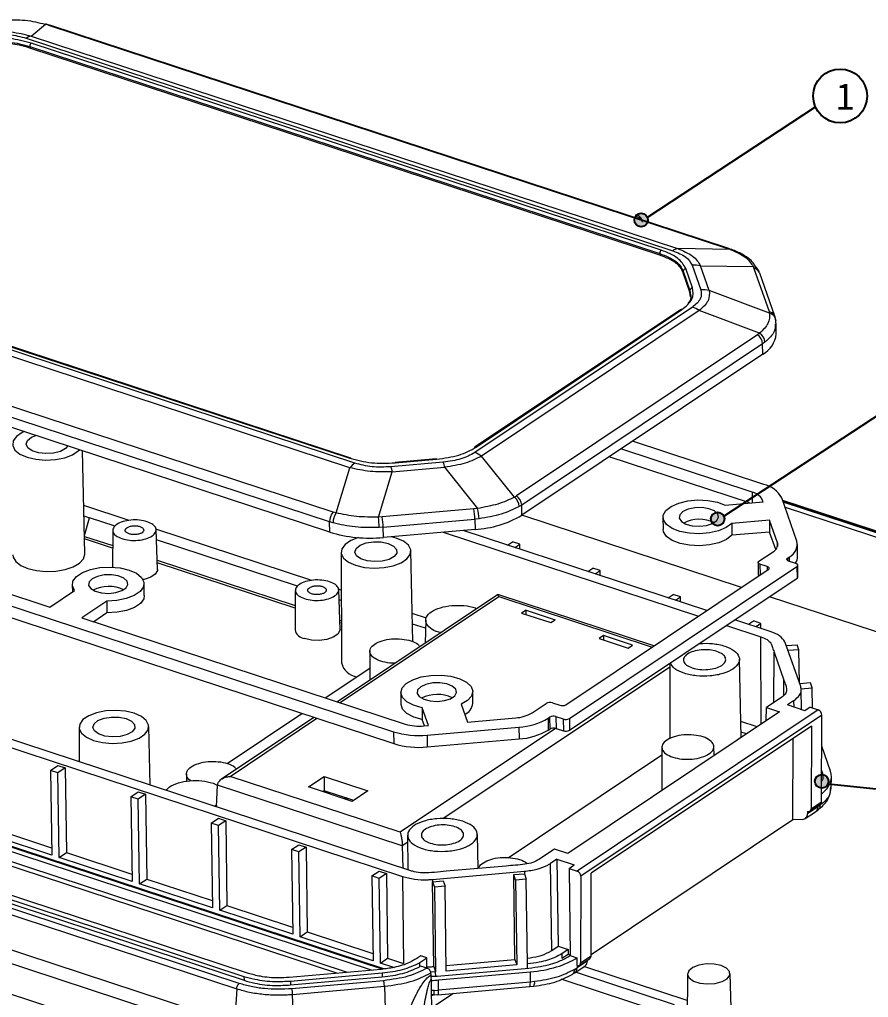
# Model space of a CAD drawing. Header units: inches. Extents: x 1153 to 4140, y 573 to 968.
# Drawn here: x 1236.1 to 1330.5, y 654.5 to 763.3 of the extents above; entities that cross this region are included whole.
import ezdxf

# ---------------------------------------------------------------- set-up
doc = ezdxf.new("R2010")
doc.units = ezdxf.units.IN
doc.styles.get("Standard").update_dxf_attribs({"font": 'txt', "bigfont": 'gbcbig.shx'})

msp = doc.modelspace()

# ---------------------------------------------------------------- hatches: boundary and pattern name
h = msp.add_hatch(color=256)
h.dxf.hatch_style = 1
h.set_gradient(color1=(0, 255, 255), color2=(20, 255, 255), one_color=1, tint=0.54)
h.paths.add_polyline_path([(1305.982, 741.023, 1), (1304.482, 741.023, 1)])
h = msp.add_hatch(color=256)
h.dxf.hatch_style = 1
h.set_gradient(color1=(0, 255, 255), color2=(20, 255, 255), one_color=1, tint=0.54)
h.paths.add_polyline_path([(1314.496, 707.76, 1), (1312.996, 707.76, 1)])
h = msp.add_hatch(color=256)
h.dxf.hatch_style = 1
h.set_gradient(color1=(0, 255, 255), color2=(20, 255, 255), one_color=1, tint=0.54)
h.paths.add_polyline_path([(1326.07, 678.568, 1), (1324.57, 678.568, 1)])

# ---------------------------------------------------------------- linework, layer by layer
at = {"color": 7, "linetype": 'Continuous', "lineweight": 15}
for p, q in [((1237.379, 761.497), (1238.968, 762.809)), ((1239.304, 762.702), (1238.968, 762.809)), ((1239.374, 762.699), (1239.162, 762.768)), ((1239.304, 762.702), (1314.83, 737.867)), ((1314.969, 737.858), (1239.444, 762.693)), ((1236.824, 761.263), (1308.74, 737.615)), ((1237.379, 761.497), (1309.295, 737.849)), ((1307.466, 737.677), (1237.383, 760.723)), ((1237.211, 760.341), (1307.295, 737.296)), ((1237.211, 760.341), (1237.214, 760.165)), ((1307.297, 737.119), (1237.214, 760.165)), ((1304.612, 741.62), (1304.676, 741.407)), ((1305.309, 740.98), (1305.222, 741.246)), ((1315.152, 737.758), (1309.295, 737.849)), ((1315.152, 737.758), (1314.83, 737.867)), ((1315.332, 737.72), (1315.046, 737.818)), ((1272.839, 713.468), (1200.923, 737.116)), ((1273.391, 713.974), (1201.475, 737.622)), ((1202.748, 737.56), (1272.832, 714.514)), ((1272.929, 714.535), (1202.846, 737.58)), ((1307.295, 737.296), (1307.297, 737.119)), ((1310.955, 733.464), (1310.202, 735.623)), ((1310.91, 735.986), (1311.867, 733.244)), ((1312.804, 733.191), (1311.848, 735.932)), ((1311.848, 735.932), (1317.705, 735.841)), ((1317.705, 735.841), (1317.783, 735.65)), ((1317.783, 735.65), (1319.459, 730.844)), ((1309.91, 735.332), (1310.663, 733.174)), ((1309.91, 735.332), (1309.912, 735.156)), ((1310.665, 732.998), (1309.912, 735.156)), ((1318.369, 735.241), (1318.264, 735.484)), ((1320.103, 730.31), (1318.426, 735.116)), ((1270.964, 708.53), (1195.439, 733.365)), ((1310.663, 733.174), (1310.665, 732.998)), ((1310.711, 732.475), (1310.665, 732.998)), ((1319.513, 730.658), (1312.804, 733.191)), ((1270.576, 707.428), (1195.051, 732.262)), ((1310.929, 731.341), (1286.714, 715.146)), ((1270.591, 706.3), (1195.066, 731.135)), ((1309.61, 731.05), (1286.711, 715.735)), ((1286.874, 715.75), (1309.774, 731.065)), ((1311.702, 730.952), (1287.487, 714.757)), ((1318.411, 728.419), (1311.702, 730.952)), ((1319.459, 730.844), (1319.513, 730.658)), ((1320.126, 730.191), (1320.046, 730.435)), ((1320.145, 730.067), (1320.207, 729.854)), ((1320.248, 729.385), (1320.176, 730.06)), ((1320.266, 728.352), (1320.25, 729.513)), ((1318.184, 728.254), (1291.378, 710.327)), ((1318.411, 728.419), (1318.184, 728.254)), ((1318.75, 727.236), (1291.945, 709.309)), ((1319.01, 727.424), (1318.75, 727.236)), ((1318.765, 726.108), (1318.75, 727.236)), ((1318.765, 726.108), (1291.96, 708.181)), ((1318.866, 711.614), (1304.269, 716.414)), ((1243.342, 703.865), (1243.075, 715.348)), ((1317.583, 710.756), (1302.987, 715.556)), ((1283.219, 714.085), (1277.397, 713.572)), ((1282.444, 714.446), (1277.86, 714.042)), ((1277.883, 714.008), (1282.466, 714.411)), ((1291.132, 710.176), (1287.487, 714.757)), ((1317.271, 709.542), (1301.667, 714.673)), ((1271.3, 708.43), (1272.839, 713.468)), ((1276.013, 707.958), (1277.552, 712.996)), ((1277.552, 712.996), (1283.374, 713.508)), ((1283.374, 713.508), (1287.02, 708.926)), ((1203.459, 709.776), (1239.434, 697.946)), ((1291.132, 710.176), (1291.378, 710.327)), ((1314.592, 709.307), (1318.794, 709.676)), ((1318.794, 709.676), (1318.713, 709.907)), ((1322.561, 705.293), (1320.884, 710.098)), ((1334.407, 705.406), (1320.981, 709.821)), ((1333.702, 705.463), (1321.05, 709.624)), ((1202.176, 708.918), (1277.701, 684.083)), ((1271.3, 708.43), (1270.964, 708.53)), ((1286.621, 708.882), (1276.416, 707.984)), ((1287.02, 708.926), (1286.621, 708.882)), ((1291.945, 709.309), (1291.664, 709.135)), ((1291.96, 708.181), (1291.945, 709.309)), ((1321.244, 709.067), (1333.207, 705.133)), ((1202.194, 707.596), (1277.719, 682.761)), ((1243.243, 708.117), (1243.882, 707.882)), ((1246.71, 706.953), (1243.882, 707.882)), ((1270.591, 706.3), (1270.576, 707.428)), ((1270.961, 707.312), (1270.576, 707.428)), ((1276.416, 707.984), (1276.013, 707.958)), ((1276.538, 706.83), (1286.743, 707.729)), ((1287.199, 707.779), (1286.743, 707.729)), ((1286.743, 707.729), (1286.758, 706.601)), ((1316.383, 700.137), (1291.947, 708.172)), ((1307.653, 707.941), (1307.671, 706.619)), ((1319.507, 707.632), (1315.306, 707.262)), ((1320.39, 705.102), (1319.507, 707.632)), ((1319.507, 707.632), (1319.525, 706.31)), ((1246.452, 706.493), (1246.426, 702.399)), ((1251.423, 702.151), (1251.277, 706.558)), ((1276.538, 706.83), (1276.078, 706.8)), ((1276.553, 705.703), (1276.538, 706.83)), ((1286.758, 706.601), (1276.553, 705.703)), ((1283.198, 706.288), (1311.611, 696.945)), ((1312.544, 697.569), (1285.431, 706.484)), ((1315.306, 707.262), (1315.323, 705.94)), ((1319.525, 706.31), (1315.323, 705.94)), ((1320.203, 704.366), (1319.525, 706.31)), ((1267.019, 700.275), (1251.314, 705.439)), ((1290.364, 704.862), (1290.911, 705.228)), ((1291.724, 704.961), (1290.911, 705.228)), ((1271.856, 704.077), (1271.898, 691.738)), ((1279.845, 694.081), (1279.61, 704.18)), ((1291.177, 704.595), (1291.724, 704.961)), ((1291.731, 704.413), (1291.724, 704.961)), ((1318.335, 703.063), (1319.902, 704.11)), ((1322.644, 703.603), (1322.627, 704.925)), ((1321.522, 703.411), (1321.689, 703.523)), ((1322.449, 702.816), (1321.637, 703.083)), ((1296.871, 687.087), (1319.377, 702.139)), ((1297.258, 685.563), (1322.564, 702.487)), ((1299.3, 701.924), (1299.847, 702.29)), ((1300.659, 702.023), (1299.847, 702.29)), ((1300.112, 701.657), (1300.659, 702.023)), ((1300.667, 701.475), (1300.659, 702.023)), ((1318.242, 702.923), (1318.259, 701.601)), ((1319.262, 702.467), (1318.45, 702.734)), ((1322.564, 702.487), (1322.581, 701.165)), ((1322.675, 701.305), (1322.657, 702.627)), ((1297.276, 684.241), (1322.581, 701.165)), ((1239.434, 697.946), (1242.209, 699.802)), ((1241.945, 700.464), (1241.956, 699.633)), ((1249.961, 699.249), (1249.944, 700.571)), ((1266.761, 699.815), (1266.732, 695.406)), ((1271.732, 695.473), (1271.586, 699.88)), ((1245.783, 698.627), (1243.008, 696.771)), ((1245.783, 698.627), (1245.801, 697.305)), ((1289.253, 699.336), (1271.439, 687.422)), ((1271.874, 698.678), (1271.623, 698.761)), ((1306.652, 693.629), (1289.29, 699.338)), ((1308.236, 698.986), (1308.783, 699.351)), ((1309.595, 699.084), (1308.783, 699.351)), ((1309.048, 698.718), (1309.595, 699.084)), ((1309.602, 698.536), (1309.595, 699.084)), ((1333.348, 694.558), (1319.507, 699.109)), ((1292.429, 697.621), (1291.939, 697.293)), ((1292.429, 697.621), (1295.678, 696.552)), ((1292.435, 697.13), (1292.429, 697.621)), ((1243.008, 696.771), (1278.984, 684.941)), ((1245.801, 697.305), (1244.345, 696.331)), ((1281.263, 696.498), (1281.196, 693.947)), ((1291.939, 697.293), (1295.188, 696.225)), ((1295.188, 696.225), (1295.678, 696.552)), ((1319.491, 695.285), (1315.668, 696.542)), ((1281.239, 695.599), (1279.799, 696.072)), ((1314.735, 695.918), (1318.558, 694.661)), ((1317.171, 696.047), (1317.718, 696.413)), ((1318.531, 696.146), (1317.718, 696.413)), ((1317.984, 695.78), (1318.531, 696.146)), ((1318.538, 695.598), (1318.531, 696.146)), ((1301.04, 694.789), (1300.55, 694.462)), ((1300.55, 694.462), (1303.799, 693.393)), ((1304.289, 693.721), (1301.04, 694.789)), ((1301.04, 694.789), (1301.046, 694.298)), ((1279.609, 668.612), (1203.762, 693.553)), ((1303.799, 693.393), (1304.289, 693.721)), ((1322.984, 689.113), (1321.307, 693.921)), ((1321.397, 693.664), (1322.597, 693.77)), ((1322.792, 693.212), (1321.591, 693.107)), ((1322.792, 693.212), (1322.597, 693.77)), ((1322.841, 689.525), (1322.792, 693.212)), ((1202.829, 692.929), (1278.676, 667.988)), ((1275.053, 693.043), (1275.032, 689.825)), ((1316.368, 683.459), (1316.165, 692.163)), ((1320.02, 692.946), (1321.114, 689.811)), ((1270.099, 687.863), (1275.041, 691.168)), ((1308.412, 691.689), (1308.441, 683.311)), ((1324.08, 689.52), (1322.88, 689.414)), ((1322.988, 688.849), (1324.274, 688.962)), ((1324.274, 688.962), (1324.08, 689.52)), ((1324.304, 686.722), (1324.274, 688.962)), ((1278.5, 688.443), (1278.517, 687.122)), ((1286.517, 687.228), (1286.499, 688.55)), ((1320.9, 687.948), (1319.16, 686.785)), ((1323.074, 686.545), (1323.044, 688.783)), ((1281.56, 684.775), (1280.87, 686.754)), ((1280.87, 686.754), (1280.888, 685.432)), ((1285.212, 687.136), (1285.902, 685.157)), ((1293.097, 686.183), (1294.663, 687.231)), ((1295.361, 687.292), (1296.173, 687.025)), ((1319.156, 685.324), (1319.16, 686.785)), ((1319.16, 686.785), (1320.622, 686.304)), ((1322.2, 687.521), (1321.509, 687.059)), ((1323.449, 686.421), (1321.509, 687.059)), ((1324.032, 686.811), (1323.449, 686.421)), ((1324.032, 686.811), (1324.928, 686.516)), ((1268.837, 685.682), (1258.559, 678.808)), ((1259.168, 680.552), (1267.497, 686.123)), ((1285.902, 685.157), (1291.276, 685.63)), ((1294.884, 685.596), (1295.051, 685.707)), ((1294.884, 685.596), (1294.901, 684.274)), ((1295.051, 685.707), (1295.068, 684.386)), ((1295.748, 685.769), (1296.561, 685.502)), ((1295.748, 685.769), (1295.766, 684.447)), ((1320.622, 686.304), (1297.066, 670.55)), ((1297.258, 685.563), (1297.276, 684.241)), ((1324.928, 686.516), (1298.107, 668.579)), ((1325.34, 685.935), (1298.519, 667.997)), ((1325.314, 676.292), (1325.34, 685.935)), ((1242.702, 684.579), (1242.715, 680.744)), ((1250.609, 678.148), (1250.457, 684.683)), ((1281.13, 684.737), (1280.888, 685.432)), ((1281.07, 684.732), (1281.56, 684.775)), ((1281.427, 683.71), (1291.633, 684.608)), ((1291.633, 684.608), (1291.65, 683.286)), ((1296.561, 685.502), (1296.578, 684.18)), ((1324.173, 684.716), (1299.684, 668.338)), ((1324.173, 684.716), (1324.148, 675.512)), ((1277.701, 684.083), (1277.719, 682.761)), ((1281.427, 683.71), (1281.445, 682.388)), ((1294.901, 684.274), (1295.068, 684.386)), ((1295.766, 684.447), (1296.578, 684.18)), ((1316.957, 683.853), (1316.354, 684.052)), ((1281.445, 682.388), (1291.65, 683.286)), ((1307.547, 682.358), (1307.517, 677.772)), ((1313.352, 681.442), (1313.319, 682.435)), ((1322.111, 674.288), (1322.136, 683.354)), ((1326.3, 679.7), (1325.331, 682.476)), ((1185.523, 681.698), (1261.048, 656.863)), ((1185.529, 681.257), (1261.054, 656.422)), ((1261.541, 657.194), (1186.019, 682.027)), ((1275.237, 657.544), (1201.185, 681.894)), ((1201.735, 682.247), (1276.489, 657.666)), ((1276.604, 657.683), (1202.325, 682.108)), ((1290.454, 670.069), (1307.541, 681.496)), ((1184.719, 680.317), (1260.242, 655.483)), ((1260.526, 656.07), (1185.003, 680.904)), ((1201.503, 680.214), (1271.457, 657.211)), ((1239.539, 679.785), (1240.35, 680.328)), ((1240.35, 680.328), (1241.162, 680.06)), ((1239.539, 679.785), (1239.665, 670.356)), ((1240.351, 679.518), (1239.539, 679.785)), ((1241.162, 680.06), (1240.351, 679.518)), ((1240.477, 670.089), (1240.351, 679.518)), ((1241.162, 680.06), (1241.288, 670.631)), ((1254.646, 679.394), (1254.64, 678.555)), ((1278.422, 672.896), (1259.495, 679.12)), ((1268.212, 677.94), (1269.962, 679.11)), ((1269.962, 679.11), (1274.836, 677.507)), ((1269.962, 679.11), (1269.983, 677.524)), ((1325.387, 679.62), (1325.324, 679.802)), ((1326.388, 677.83), (1326.405, 679.063)), ((1257.603, 678.366), (1258.137, 678.102)), ((1258.01, 675.714), (1258.111, 678.147)), ((1278.663, 671.389), (1258.111, 678.147)), ((1273.086, 676.337), (1268.212, 677.94)), ((1248.475, 676.847), (1249.285, 677.389)), ((1249.285, 677.389), (1250.098, 677.122)), ((1250.098, 677.122), (1249.287, 676.58)), ((1250.098, 677.122), (1250.224, 667.693)), ((1269.983, 677.524), (1269.817, 677.413)), ((1273.253, 676.449), (1269.983, 677.524)), ((1274.836, 677.507), (1273.086, 676.337)), ((1326.291, 677.909), (1326.263, 677.703)), ((1260.025, 651.616), (1184.502, 676.45)), ((1248.475, 676.847), (1248.601, 667.418)), ((1249.287, 676.58), (1248.475, 676.847)), ((1249.413, 667.151), (1249.287, 676.58)), ((1258.018, 675.914), (1257.759, 675.797)), ((1272.47, 676.54), (1272.636, 676.651)), ((1324.02, 675.238), (1325.186, 676.018)), ((1324.148, 675.512), (1325.314, 676.292)), ((1325.151, 675.91), (1324.888, 675.728)), ((1260.045, 650.087), (1184.523, 674.921)), ((1323.483, 674.411), (1324.632, 675.179)), ((1324.888, 675.728), (1323.74, 674.96)), ((1323.747, 675.213), (1323.74, 675.215)), ((1323.74, 675.215), (1323.74, 674.96)), ((1324.683, 675.218), (1324.938, 675.397)), ((1257.41, 673.909), (1258.221, 674.451)), ((1257.41, 673.909), (1257.536, 664.479)), ((1258.223, 673.642), (1257.41, 673.909)), ((1258.221, 674.451), (1259.034, 674.184)), ((1259.034, 674.184), (1258.223, 673.642)), ((1258.349, 664.212), (1258.223, 673.642)), ((1259.034, 674.184), (1259.16, 664.755)), ((1322.111, 674.288), (1299.659, 659.272)), ((1323.194, 674.322), (1322.111, 674.288)), ((1239.665, 670.356), (1231.542, 673.027)), ((1232.352, 673.57), (1239.654, 671.168)), ((1279.257, 672.562), (1279.27, 668.723)), ((1287.1, 668.865), (1287.012, 672.665)), ((1266.346, 670.97), (1267.157, 671.513)), ((1267.157, 671.513), (1267.969, 671.246)), ((1260.361, 646.575), (1184.838, 671.409)), ((1240.477, 670.089), (1241.288, 670.631)), ((1241.288, 670.631), (1248.59, 668.23)), ((1266.346, 670.97), (1266.472, 661.541)), ((1267.158, 670.703), (1266.346, 670.97)), ((1267.969, 671.246), (1267.158, 670.703)), ((1267.284, 661.274), (1267.158, 670.703)), ((1267.969, 671.246), (1268.095, 661.816)), ((1278.663, 671.389), (1278.717, 668.905)), ((1295.604, 671.031), (1293.864, 669.867)), ((1297.066, 670.55), (1295.604, 671.031)), ((1248.601, 667.418), (1240.477, 670.089)), ((1295.854, 669.901), (1295.163, 669.439)), ((1295.293, 659.746), (1295.163, 669.439)), ((1295.854, 669.901), (1297.793, 669.264)), ((1295.854, 669.901), (1295.984, 660.208)), ((1297.21, 668.874), (1297.793, 669.264)), ((1275.282, 668.032), (1276.093, 668.574)), ((1276.093, 668.574), (1276.905, 668.307)), ((1276.905, 668.307), (1276.094, 667.765)), ((1276.905, 668.307), (1277.031, 658.878)), ((1282.029, 667.652), (1292.238, 668.551)), ((1290.203, 669.138), (1283.545, 668.552)), ((1291.058, 668.182), (1292.242, 668.286)), ((1291.184, 658.753), (1291.058, 668.182)), ((1291.269, 667.576), (1291.058, 668.182)), ((1292.238, 668.551), (1292.242, 668.286)), ((1292.242, 668.286), (1292.453, 667.681)), ((1297.21, 668.874), (1298.107, 668.579)), ((1297.21, 668.874), (1297.34, 659.18)), ((1299.659, 659.134), (1299.684, 668.338)), ((1249.413, 667.151), (1250.224, 667.693)), ((1257.536, 664.479), (1249.413, 667.151)), ((1250.224, 667.693), (1257.526, 665.292)), ((1275.282, 668.032), (1275.408, 658.603)), ((1276.094, 667.765), (1275.282, 668.032)), ((1276.22, 658.336), (1276.094, 667.765)), ((1278.676, 667.988), (1278.806, 658.294)), ((1282.029, 667.652), (1282.032, 667.388)), ((1282.032, 667.388), (1283.216, 667.492)), ((1282.032, 667.388), (1282.243, 666.782)), ((1282.158, 657.958), (1282.032, 667.388)), ((1283.216, 667.492), (1283.427, 666.886)), ((1292.453, 667.681), (1291.269, 667.576)), ((1291.269, 667.576), (1291.395, 658.147)), ((1292.579, 658.251), (1292.453, 667.681)), ((1298.519, 667.997), (1298.493, 658.354)), ((1283.427, 666.886), (1282.243, 666.782)), ((1282.243, 666.782), (1282.369, 657.353)), ((1283.553, 657.457), (1283.427, 666.886)), ((1258.349, 664.212), (1259.16, 664.755)), ((1266.472, 661.541), (1258.349, 664.212)), ((1259.16, 664.755), (1266.461, 662.354)), ((1267.284, 661.274), (1268.095, 661.816)), ((1268.095, 661.816), (1275.397, 659.415)), ((1275.408, 658.603), (1267.284, 661.274)), ((1295.293, 659.746), (1295.984, 660.208)), ((1295.984, 660.208), (1297.11, 659.837)), ((1297.11, 659.837), (1296.419, 659.375)), ((1297.11, 659.837), (1297.117, 659.308)), ((1276.22, 658.336), (1277.031, 658.878)), ((1277.031, 658.878), (1278.806, 658.294)), ((1280.713, 659.143), (1280.261, 658.841)), ((1280.558, 658.376), (1280.61, 658.404)), ((1280.558, 658.376), (1280.563, 657.935)), ((1280.61, 658.404), (1281.384, 658.923)), ((1280.615, 657.964), (1280.61, 658.404)), ((1281.384, 658.923), (1280.713, 659.143)), ((1281.4, 657.781), (1281.384, 658.923)), ((1283.545, 658.08), (1291.184, 658.753)), ((1291.184, 658.753), (1291.395, 658.147)), ((1296.419, 659.375), (1296.427, 658.846)), ((1297.117, 659.308), (1296.427, 658.846)), ((1297.339, 659.235), (1297.117, 659.308)), ((1297.232, 659.108), (1297.34, 659.18)), ((1297.34, 659.18), (1298.088, 658.934)), ((1298.088, 658.934), (1298.085, 658.057)), ((1299.251, 658.582), (1298.102, 657.814)), ((1298.364, 658.08), (1299.531, 658.86)), ((1298.493, 658.354), (1299.659, 659.134)), ((1299.251, 658.582), (1299.251, 658.673)), ((1276.296, 657.637), (1266.086, 656.738)), ((1277.825, 657.808), (1276.22, 658.336)), ((1280.563, 657.935), (1280.615, 657.964)), ((1280.691, 658.014), (1280.615, 657.964)), ((1281.433, 657.77), (1280.691, 658.014)), ((1282.369, 657.353), (1281.821, 657.33)), ((1282.158, 657.958), (1282.369, 657.353)), ((1282.377, 656.824), (1282.369, 657.353)), ((1282.532, 656.888), (1292.741, 657.787)), ((1282.681, 656.458), (1292.891, 657.357)), ((1291.395, 658.147), (1283.553, 657.457)), ((1292.891, 657.357), (1292.901, 656.229)), ((1297.622, 657.126), (1297.896, 657.304)), ((1297.817, 657.63), (1298.102, 657.814)), ((1297.82, 657.249), (1297.846, 657.265)), ((1297.846, 657.265), (1298.994, 658.033)), ((1308.942, 653.707), (1297.937, 657.326)), ((1298.092, 658.055), (1298.085, 658.057)), ((1310.368, 654.169), (1298.87, 657.95)), ((1261.048, 656.863), (1261.054, 656.422)), ((1266.222, 656.344), (1276.434, 657.243)), ((1266.222, 656.344), (1266.228, 655.903)), ((1266.228, 655.903), (1276.44, 656.802)), ((1276.586, 656.382), (1266.375, 655.484)), ((1276.434, 657.243), (1276.44, 656.802)), ((1281.863, 657.059), (1281.843, 657.244)), ((1281.88, 656.869), (1282.532, 656.888)), ((1281.995, 648.997), (1281.894, 656.555)), ((1282.692, 655.33), (1282.681, 656.458)), ((1292.901, 656.229), (1282.692, 655.33)), ((1293.385, 656.275), (1292.901, 656.229)), ((1308.029, 652.691), (1296.328, 656.539)), ((1310.387, 657.114), (1310.344, 650.504)), ((1315.343, 650.571), (1315.124, 657.178)), ((1260.242, 655.483), (1260.025, 651.616)), ((1266.462, 654.86), (1276.671, 655.759)), ((1276.671, 655.759), (1276.795, 651.857)), ((1282.202, 655.291), (1282.692, 655.33)), ((1282.617, 654.82), (1292.826, 655.719)), ((1292.801, 655.733), (1293.225, 655.773)), ((1292.853, 655.742), (1293.3, 655.785)), ((1266.585, 650.958), (1266.462, 654.86)), ((1282.163, 654.799), (1281.918, 654.802)), ((1282.1, 654.8), (1281.919, 654.679)), ((1284.354, 654.973), (1281.937, 653.357)), ((1282.163, 654.799), (1282.591, 654.834)), ((1282.191, 654.807), (1282.643, 654.844))]:
    msp.add_line(p, q, dxfattribs=at)
at = {"color": 4}
for p, q in [((1305.919, 741.323), (1324.626, 753.611)), ((1314.434, 708.06), (1333.14, 720.348)), ((1326.02, 678.299), (1343.737, 676.466))]:
    msp.add_line(p, q, dxfattribs=at)
at = {"color": 8, "linetype": 'Continuous', "lineweight": 15}
for p, q in [((1310.663, 733.174), (1310.74, 732.661)), ((1320.103, 730.31), (1320.096, 730.329)), ((1317.583, 710.756), (1317.599, 709.571)), ((1318.713, 709.907), (1318.716, 709.67)), ((1334.235, 705.375), (1321.015, 709.722)), ((1248.287, 707.599), (1243.217, 709.266)), ((1243.294, 705.935), (1243.882, 707.882)), ((1268.595, 700.921), (1251.239, 706.628)), ((1243.297, 705.827), (1246.441, 704.793)), ((1246.44, 704.52), (1243.303, 705.552)), ((1320.39, 705.102), (1320.396, 704.689)), ((1251.39, 703.166), (1266.75, 698.115)), ((1321.522, 703.411), (1321.526, 703.133)), ((1321.689, 703.523), (1321.695, 703.063)), ((1266.748, 697.842), (1251.399, 702.89)), ((1318.45, 702.734), (1318.466, 701.53)), ((1319.262, 702.467), (1319.268, 702.066)), ((1271.87, 699.844), (1271.547, 699.95)), ((1271.754, 687.319), (1289.406, 699.124)), ((1289.406, 699.124), (1306.477, 693.511)), ((1271.698, 696.488), (1271.882, 696.427)), ((1281.345, 696.728), (1279.772, 697.245)), ((1271.883, 696.154), (1271.707, 696.212)), ((1318.576, 684.935), (1318.558, 694.661)), ((1319.986, 687.337), (1320.02, 692.946)), ((1308.413, 691.286), (1283.165, 674.4)), ((1321.104, 688.133), (1321.114, 689.811)), ((1322.2, 687.521), (1322.209, 686.829)), ((1259.495, 679.12), (1269.152, 685.579)), ((1318.125, 684.634), (1316.327, 685.225)), ((1295.716, 684.462), (1278.422, 672.896)), ((1272.55, 657.307), (1201.232, 680.758)), ((1272.447, 676.714), (1272.281, 676.602)), ((1324.89, 675.82), (1324.888, 675.728)), ((1279.26, 671.788), (1278.663, 671.389)), ((1292.585, 657.773), (1292.579, 658.251)), ((1298.1, 658.053), (1298.102, 657.814)), ((1282.202, 655.291), (1281.911, 655.295))]:
    msp.add_line(p, q, dxfattribs=at)
at = {"color": 7, "linetype": 'Continuous', "lineweight": 15, "flags": 128}
for points in [[(1239.304, 762.702), (1239.389, 762.704), (1239.444, 762.693)], [(1305.377, 740.805), (1305.334, 740.93), (1305.309, 740.98)], [(1315.046, 737.817), (1314.992, 737.849), (1314.969, 737.858)], [(1318.426, 735.116), (1318.417, 735.14), (1318.369, 735.24)], [(1320.138, 730.166), (1320.131, 730.203), (1320.103, 730.31)], [(1236.594, 717.48), (1236.382, 717.381), (1235.738, 716.95), (1235.373, 716.454), (1235.317, 715.933), (1235.573, 715.428), (1236.121, 714.981), (1236.917, 714.628)], [(1241.451, 715.882), (1241.205, 715.6), (1240.639, 715.286), (1239.876, 715.087), (1239.018, 715.031), (1238.182, 715.124), (1237.48, 715.355), (1237.008, 715.692), (1236.829, 716.089), (1236.967, 716.493), (1237.404, 716.85), (1237.887, 717.055)], [(1236.917, 714.628), (1237.896, 714.397), (1238.979, 714.308), (1240.078, 714.367), (1241.104, 714.57), (1241.974, 714.9), (1242.618, 715.33), (1242.744, 715.457)], [(1315.306, 707.262), (1314.702, 706.803), (1313.853, 706.439), (1312.828, 706.2), (1311.708, 706.105), (1310.584, 706.162), (1309.546, 706.366), (1308.677, 706.701), (1308.046, 707.139), (1307.706, 707.647), (1307.683, 708.182), (1307.978, 708.702), (1308.569, 709.166), (1309.407, 709.535), (1310.426, 709.781), (1311.543, 709.883), (1312.669, 709.833), (1313.713, 709.636), (1314.592, 709.307)], [(1309.866, 708.582), (1309.523, 708.232), (1309.468, 707.851), (1309.708, 707.488), (1310.211, 707.194), (1310.908, 707.008), (1311.706, 706.956), (1312.497, 707.043), (1313.174, 707.259), (1313.645, 707.574), (1313.848, 707.946), (1313.753, 708.325), (1313.376, 708.659), (1312.765, 708.903), (1312.004, 709.024), (1311.196, 709.007), (1310.45, 708.852), (1309.866, 708.582)], [(1315.323, 705.94), (1314.72, 705.481), (1313.871, 705.117), (1312.846, 704.878), (1311.726, 704.783), (1310.602, 704.84), (1309.563, 705.044), (1308.694, 705.379), (1308.064, 705.818), (1307.724, 706.325), (1307.671, 706.619)], [(1273.798, 705.688), (1272.937, 705.36), (1272.293, 704.93), (1271.928, 704.434), (1271.872, 703.912), (1272.128, 703.408), (1272.676, 702.961), (1273.472, 702.608)], [(1277.103, 705.036), (1277.7, 704.748), (1278.032, 704.374), (1278.053, 703.966), (1277.76, 703.579), (1277.194, 703.265), (1276.431, 703.067), (1275.573, 703.01), (1274.737, 703.104), (1274.035, 703.334), (1273.563, 703.671), (1273.384, 704.068), (1273.522, 704.473), (1273.959, 704.829), (1274.635, 705.09), (1275.46, 705.22), (1276.321, 705.201), (1277.103, 705.036)], [(1273.472, 702.608), (1274.451, 702.377), (1275.534, 702.288), (1276.633, 702.347), (1277.659, 702.549), (1278.529, 702.879), (1279.173, 703.31), (1279.538, 703.806), (1279.594, 704.327), (1279.338, 704.832), (1278.79, 705.279), (1277.994, 705.632), (1277.446, 705.782)], [(1235.343, 703.758), (1235.376, 703.519), (1235.662, 703.025), (1236.22, 702.589), (1237.011, 702.243)], [(1237.011, 702.243), (1237.974, 702.013), (1239.038, 701.915), (1240.126, 701.957), (1241.155, 702.136), (1242.05, 702.439), (1242.744, 702.843), (1243.186, 703.318), (1243.342, 703.829), (1243.342, 703.865)], [(1318.45, 702.734), (1318.376, 702.764), (1318.317, 702.8), (1318.274, 702.841), (1318.248, 702.886), (1318.242, 702.932), (1318.255, 702.978), (1318.286, 703.022), (1318.335, 703.063)], [(1321.637, 703.083), (1321.563, 703.112), (1321.503, 703.149), (1321.46, 703.19), (1321.435, 703.234), (1321.428, 703.28), (1321.441, 703.326), (1321.473, 703.371), (1321.522, 703.411)], [(1242.209, 699.802), (1241.958, 700.322), (1242.026, 700.857), (1242.41, 701.365), (1243.077, 701.805), (1243.975, 702.142), (1245.03, 702.348), (1246.159, 702.407), (1247.271, 702.314), (1248.276, 702.077), (1249.094, 701.715), (1249.659, 701.256), (1249.926, 700.738), (1249.873, 700.202), (1249.504, 699.692), (1248.849, 699.248), (1247.961, 698.906), (1246.911, 698.693), (1245.783, 698.627)], [(1251.423, 702.151), (1251.411, 702.016), (1251.177, 701.618), (1250.671, 701.28), (1249.954, 701.041), (1249.826, 701.014)], [(1319.377, 702.139), (1319.426, 702.179), (1319.458, 702.224), (1319.471, 702.27), (1319.464, 702.316), (1319.439, 702.36), (1319.396, 702.401), (1319.336, 702.438), (1319.262, 702.467)], [(1322.564, 702.487), (1322.613, 702.528), (1322.644, 702.572), (1322.657, 702.618), (1322.651, 702.664), (1322.625, 702.708), (1322.582, 702.75), (1322.523, 702.786), (1322.449, 702.816)], [(1244.157, 701.105), (1243.814, 700.755), (1243.759, 700.374), (1243.999, 700.011), (1244.502, 699.717), (1245.199, 699.531), (1245.998, 699.478), (1246.788, 699.566), (1247.465, 699.782), (1247.937, 700.097), (1248.139, 700.469), (1248.045, 700.848), (1247.667, 701.182), (1247.057, 701.426), (1246.296, 701.547), (1245.488, 701.529), (1244.741, 701.375), (1244.157, 701.105)], [(1249.961, 699.249), (1249.89, 698.881), (1249.521, 698.37), (1248.867, 697.926), (1247.979, 697.584), (1246.929, 697.371), (1245.801, 697.305)], [(1271.732, 695.473), (1271.72, 695.338), (1271.485, 694.94), (1270.979, 694.602), (1270.262, 694.363), (1269.421, 694.252), (1268.557, 694.284), (1267.775, 694.454)], [(1280.87, 686.754), (1279.911, 687.029), (1279.159, 687.422), (1278.676, 687.902), (1278.5, 688.429), (1278.645, 688.962), (1279.1, 689.457), (1279.827, 689.876), (1280.77, 690.183), (1281.851, 690.355), (1282.984, 690.378), (1284.078, 690.25), (1285.046, 689.981), (1285.809, 689.593), (1286.306, 689.116), (1286.498, 688.59), (1286.368, 688.057), (1285.927, 687.559), (1285.212, 687.136)], [(1280.712, 689.084), (1280.369, 688.735), (1280.314, 688.353), (1280.554, 687.991), (1281.057, 687.697), (1281.755, 687.511), (1282.553, 687.458), (1283.343, 687.546), (1284.02, 687.762), (1284.492, 688.077), (1284.694, 688.449), (1284.6, 688.827), (1284.222, 689.161), (1283.612, 689.405), (1282.851, 689.527), (1282.043, 689.509), (1281.296, 689.355), (1280.712, 689.084)], [(1280.888, 685.432), (1279.928, 685.707), (1279.177, 686.1), (1278.694, 686.58), (1278.518, 687.107), (1278.517, 687.122)], [(1244.319, 683.11), (1245.298, 682.88), (1246.381, 682.79), (1247.48, 682.849), (1248.506, 683.052), (1249.376, 683.382), (1250.019, 683.812), (1250.384, 684.308), (1250.441, 684.83), (1250.185, 685.334), (1249.637, 685.781), (1248.841, 686.134), (1247.862, 686.365), (1246.779, 686.454), (1245.68, 686.395), (1244.653, 686.193), (1243.783, 685.863), (1243.14, 685.432), (1242.775, 684.936), (1242.718, 684.415), (1242.974, 683.91), (1243.523, 683.463), (1244.319, 683.11)], [(1247.95, 685.539), (1248.547, 685.25), (1248.878, 684.877), (1248.899, 684.469), (1248.607, 684.082), (1248.041, 683.768), (1247.277, 683.569), (1246.42, 683.513), (1245.583, 683.606), (1244.882, 683.837), (1244.41, 684.174), (1244.23, 684.571), (1244.368, 684.975), (1244.805, 685.332), (1245.481, 685.593), (1246.306, 685.722), (1247.168, 685.704), (1247.95, 685.539)], [(1307.517, 677.772), (1307.517, 677.759), (1307.549, 677.561)], [(1324.632, 675.179), (1324.657, 675.197), (1324.682, 675.218)], [(1324.938, 675.397), (1324.902, 675.368), (1324.888, 675.358)], [(1314.137, 658.059), (1313.348, 658.225), (1312.48, 658.244), (1311.648, 658.114), (1310.967, 657.851), (1310.526, 657.491), (1310.387, 657.084), (1310.568, 656.683), (1311.044, 656.344), (1311.751, 656.111), (1312.594, 656.017), (1313.459, 656.074), (1314.228, 656.274), (1314.799, 656.591), (1315.094, 656.981), (1315.073, 657.392), (1314.739, 657.768), (1314.137, 658.059)], [(1297.622, 657.125), (1297.604, 657.111), (1297.558, 657.08)], [(1292.853, 655.743), (1292.843, 655.729), (1292.826, 655.719)], [(1282.191, 654.807), (1282.186, 654.793), (1282.176, 654.784), (1282.163, 654.799)], [(1282.617, 654.82), (1282.613, 654.82), (1282.591, 654.834)]]:
    msp.add_lwpolyline(points, dxfattribs=at)
at = {"color": 8, "linetype": 'Continuous', "lineweight": 15, "flags": 128}
for points in [[(1314.969, 737.858), (1314.914, 737.87), (1314.83, 737.867)], [(1277.86, 714.042), (1277.865, 714.041), (1277.874, 714.03), (1277.883, 714.008)], [(1282.444, 714.446), (1282.448, 714.445), (1282.457, 714.433), (1282.466, 714.411)]]:
    msp.add_lwpolyline(points, dxfattribs=at)
at = {"color": 4}
for centre, radius in [((1327.366, 754.832), 3), ((1305.232, 741.023), 0.75), ((1313.746, 707.76), 0.75), ((1325.32, 678.568), 0.75)]:
    msp.add_circle(centre, radius, dxfattribs=at)
at = {"color": 7, "linetype": 'Continuous', "lineweight": 15}
for centre, radius, start, end in [((1239.021, 762.586), 0.229, 52.26552, 103.52435), ((1237.645, 760.093), 1.429, 100.71968, 125.05334), ((1237.697, 760.352), 0.485, 130.29169, 181.30861), ((1304.636, 740.885), 0.689, 6.06322, 31.60182), ((1309.561, 736.445), 1.429, 100.71968, 125.05334), ((1307.78, 737.307), 0.485, 130.29169, 181.30861), ((1315.199, 737.427), 0.334, 54.68645, 97.99775), ((1310.217, 735.315), 0.308, 92.77695, 176.82022), ((1311.199, 732.785), 3.214, 78.3447, 95.15353), ((1317.652, 735.091), 0.728, 13.05513, 32.6264), ((1310.97, 733.157), 0.308, 92.77642, 176.82154), ((1312.155, 730.043), 3.214, 78.34464, 95.1536), ((1309.952, 728.44), 3.061, 55.1446, 71.3877), ((1309.707, 730.893), 0.185, 68.90407, 121.5967), ((1319.42, 729.842), 0.788, 0.86837, 26.29854), ((1317.436, 727.171), 1.316, 2.79329, 55.37598), ((1317.741, 727.338), 1.272, 3.85913, 58.21233), ((1317.396, 728.648), 2.886, 298.33972, 354.11431), ((1285.737, 712.245), 3.061, 55.1446, 71.3877), ((1274.935, 711.737), 2.718, 124.61281, 140.43251), ((1278.326, 712.455), 5.157, 11.7881, 18.42545), ((1272.504, 711.942), 5.157, 11.7881, 18.42545), ((1317.231, 709.111), 1.682, 28.25754, 77.93509), ((1318.238, 708.676), 3.004, 28.25773, 77.9349), ((1290.303, 709.096), 1.362, 1.63553, 52.46257), ((1290.631, 709.244), 1.316, 2.79329, 55.37598), ((1272.348, 707.424), 1.771, 141.37364, 179.89924), ((1272.839, 707.352), 1.878, 144.98968, 181.2183), ((1280.416, 707.643), 6.328, 0.7778, 11.29654), ((1282.307, 707.604), 4.895, 2.04636, 15.67649), ((1267.036, 706.877), 9.042, 359.51298, 6.86696), ((1270.21, 706.744), 6.329, 0.77856, 11.29652), ((1286.128, 718.028), 11.444, 273.15529, 300.63608), ((1311.707, 703.908), 3.824, 64.40036, 117.13074), ((1275.069, 720.944), 15.313, 252.99679, 275.55922), ((1321.03, 704.947), 1.569, 294.82159, 12.72928), ((1319.533, 704.908), 0.879, 294.82132, 12.72964), ((1321.357, 703.61), 1.288, 323.08195, 359.71828), ((1318.443, 701.627), 0.185, 187.98232, 244.19664), ((1322.506, 701.317), 0.17, 296.39956, 356.05352), ((1245.999, 696.431), 3.824, 64.40022, 117.13083), ((1267.917, 695.656), 1.211, 191.89989, 263.24471), ((1273.89, 692.245), 2.056, 194.29164, 262.08679), ((1282.554, 684.41), 3.824, 64.40023, 117.13082), ((1284.942, 687.451), 1.59, 294.6654, 351.94722), ((1295.084, 686.444), 0.893, 71.92818, 118.13278), ((1296.45, 687.874), 0.892, 251.92704, 298.13413), ((1291.055, 689.63), 4.005, 273.15521, 300.63625), ((1291.239, 691.75), 7.152, 273.15517, 300.63624), ((1295.471, 684.92), 0.892, 71.9275, 118.13347), ((1296.838, 686.35), 0.893, 251.92799, 298.13318), ((1324.699, 685.917), 0.642, 1.5674, 69.0488), ((1280.551, 690.067), 5.36, 252.99668, 275.55931), ((1295.489, 683.599), 0.892, 71.9275, 118.13347), ((1280.5, 693.236), 9.571, 252.99685, 275.55911), ((1291.257, 690.428), 7.152, 273.15517, 300.63624), ((1296.855, 685.028), 0.893, 251.92799, 298.13318), ((1280.518, 691.914), 9.571, 252.99685, 275.55911), ((1325.002, 676.271), 0.313, 305.9979, 3.90016), ((1323.161, 674.902), 0.582, 273.25302, 5.66758), ((1323.856, 675.485), 0.293, 248.16757, 5.41649), ((1297.878, 667.979), 0.642, 1.5674, 69.0488), ((1298.201, 658.327), 0.293, 248.16757, 5.41649), ((1298.617, 658.543), 0.634, 306.43525, 3.46222), ((1299.342, 659.116), 0.318, 306.49762, 3.40044)]:
    msp.add_arc(centre, radius, start, end, dxfattribs=at)
at = {"color": 8, "linetype": 'Continuous', "lineweight": 15}
for centre, radius, start, end in [((1304.522, 740.788), 0.837, 33.1761, 83.79596), ((1304.551, 740.538), 0.878, 30.23621, 81.83432), ((1317.575, 735.021), 0.83, 33.87434, 80.99854), ((1317.627, 734.802), 0.862, 30.5825, 79.62471), ((1319.305, 729.998), 0.86, 29.30233, 79.65672), ((1319.326, 729.778), 0.9, 27.35521, 78.00126), ((1286.808, 715.592), 0.171, 67.40165, 160.14875), ((1272.897, 714.439), 0.0989, 30.02934, 130.78116), ((1324.469, 675.893), 0.683, 313.4068, 1.47142), ((1324.224, 675.699), 0.665, 313.58257, 2.45863), ((1297.19, 657.582), 0.629, 313.37854, 4.30882), ((1297.438, 657.785), 0.665, 313.58049, 2.45905), ((1291.58, 656.115), 1.326, 343.67603, 4.92174), ((1292.412, 656.191), 0.977, 335.42962, 4.93793), ((1279.837, 655.106), 2.372, 352.75177, 4.46709), ((1281.37, 655.217), 1.326, 343.67636, 4.92235)]:
    msp.add_arc(centre, radius, start, end, dxfattribs=at)
at = {"color": 7, "linetype": 'Continuous', "lineweight": 15}
for centre, major_axis, ratio, start_param, end_param in [((1318.404, 679.005), (8.002, 0.107), 0.4723833, 5.7490202, 6.4396437), ((1291.594, 661.075), (7.999, 0.106), 0.4726571, 4.8689951, 5.6533246), ((1281.384, 660.176), (7.999, 0.106), 0.4726571, 4.7701701, 4.8689951)]:
    msp.add_ellipse(centre, major_axis=major_axis, ratio=ratio, start_param=start_param, end_param=end_param, dxfattribs=at)
for points, knots in [([(1234.255, 763.281), (1235.085, 763.308), (1236.745, 763.361), (1238.227, 762.993), (1238.968, 762.809)], [0, 0, 0, 0, 0.4999996, 1, 1, 1, 1]), ([(1232.666, 761.97), (1233.5, 762), (1235.169, 762.06), (1236.642, 761.685), (1237.379, 761.497)], [0, 0, 0, 0, 0.4999995, 1, 1, 1, 1]), ([(1237.383, 760.723), (1236.599, 760.926), (1235.032, 761.332), (1233.232, 761.263), (1232.331, 761.229)], [0, 0, 0, 0, 0.5000659, 1, 1, 1, 1]), ([(1232.384, 760.825), (1232.818, 760.853), (1233.664, 760.907), (1234.923, 760.839), (1236.129, 760.66), (1236.844, 760.45), (1237.211, 760.341)], [0, 0, 0, 0, 0.2571264, 0.5000003, 0.7428739, 1, 1, 1, 1]), ([(1237.214, 760.165), (1236.833, 760.276), (1235.881, 760.554), (1234.192, 760.75), (1232.951, 760.681), (1232.386, 760.649)], [0, 0, 0, 0, 0.2666856, 0.6661416, 1, 1, 1, 1]), ([(1232.818, 761.664), (1233.534, 761.696), (1234.966, 761.758), (1236.205, 761.428), (1236.824, 761.263)], [0, 0, 0, 0, 0.5000002, 1, 1, 1, 1]), ([(1309.295, 737.849), (1309.903, 737.595), (1311.12, 737.085), (1311.605, 736.317), (1311.848, 735.932)], [0, 0, 0, 0, 0.5000005, 1, 1, 1, 1]), ([(1307.295, 737.296), (1307.638, 737.171), (1308.304, 736.927), (1309.072, 736.457), (1309.639, 735.925), (1309.818, 735.533), (1309.91, 735.332)], [0, 0, 0, 0, 0.2571261, 0.4999997, 0.7428736, 1, 1, 1, 1]), ([(1309.912, 735.156), (1309.815, 735.364), (1309.572, 735.883), (1308.698, 736.589), (1307.736, 736.953), (1307.297, 737.119)], [0, 0, 0, 0, 0.266686, 0.666142, 1, 1, 1, 1]), ([(1310.202, 735.623), (1309.964, 736.031), (1309.488, 736.849), (1308.14, 737.401), (1307.466, 737.677)], [0, 0, 0, 0, 0.5000665, 1, 1, 1, 1]), ([(1308.74, 737.615), (1309.282, 737.398), (1310.366, 736.965), (1310.729, 736.312), (1310.91, 735.986)], [0, 0, 0, 0, 0.4999998, 1, 1, 1, 1]), ([(1315.152, 737.758), (1315.744, 737.503), (1316.928, 736.995), (1317.446, 736.225), (1317.705, 735.841)], [0, 0, 0, 0, 0.5000001, 1, 1, 1, 1]), ([(1318.151, 735.596), (1317.915, 735.959), (1317.508, 736.581), (1316.471, 737.27), (1315.713, 737.578), (1315.315, 737.74)], [0, 0, 0, 0, 0.398301, 0.6846078, 1, 1, 1, 1]), ([(1309.774, 731.065), (1310.22, 731.44), (1311.114, 732.19), (1311.008, 733.04), (1310.955, 733.464)], [0, 0, 0, 0, 0.5000662, 1, 1, 1, 1]), ([(1310.74, 732.661), (1310.746, 732.627), (1310.786, 732.399), (1310.701, 732.101), (1310.514, 731.858), (1310.469, 731.798)], [0, 0, 0, 0, 0.11827319, 0.78525938, 1, 1, 1, 1]), ([(1311.867, 733.244), (1311.917, 732.906), (1312.018, 732.23), (1311.292, 731.638), (1310.929, 731.341)], [0, 0, 0, 0, 0.5, 1, 1, 1, 1]), ([(1312.804, 733.191), (1312.83, 732.806), (1312.881, 732.036), (1312.095, 731.313), (1311.702, 730.952)], [0, 0, 0, 0, 0.5000002, 1, 1, 1, 1]), ([(1319.513, 730.658), (1319.521, 730.28), (1319.535, 729.525), (1318.785, 728.788), (1318.411, 728.419)], [0, 0, 0, 0, 0.4999998, 1, 1, 1, 1]), ([(1282.466, 714.411), (1283.336, 714.533), (1285.076, 714.776), (1286.275, 715.425), (1286.874, 715.75)], [0, 0, 0, 0, 0.50006706, 1, 1, 1, 1]), ([(1286.714, 715.146), (1286.244, 714.885), (1285.302, 714.363), (1283.913, 714.178), (1283.219, 714.085)], [0, 0, 0, 0, 0.5000008, 1, 1, 1, 1]), ([(1272.832, 714.514), (1273.616, 714.311), (1275.182, 713.905), (1276.983, 713.974), (1277.883, 714.008)], [0, 0, 0, 0, 0.5000664, 1, 1, 1, 1]), ([(1277.397, 713.572), (1276.681, 713.541), (1275.249, 713.478), (1274.01, 713.809), (1273.391, 713.974)], [0, 0, 0, 0, 0.5000001, 1, 1, 1, 1]), ([(1287.487, 714.757), (1286.915, 714.473), (1285.771, 713.905), (1284.173, 713.641), (1283.374, 713.508)], [0, 0, 0, 0, 0.5000005, 1, 1, 1, 1]), ([(1277.552, 712.996), (1276.718, 712.984), (1275.048, 712.961), (1273.576, 713.299), (1272.839, 713.468)], [0, 0, 0, 0, 0.4999996, 1, 1, 1, 1]), ([(1291.132, 710.176), (1290.55, 709.904), (1289.386, 709.362), (1287.808, 709.071), (1287.02, 708.926)], [0, 0, 0, 0, 0.4999999, 1, 1, 1, 1]), ([(1276.013, 707.958), (1275.183, 707.96), (1273.522, 707.965), (1272.041, 708.275), (1271.3, 708.43)], [0, 0, 0, 0, 0.4999997, 1, 1, 1, 1]), ([(1291.664, 709.135), (1291.036, 708.831), (1289.782, 708.223), (1288.06, 707.927), (1287.199, 707.779)], [0, 0, 0, 0, 0.5000006, 1, 1, 1, 1]), ([(1247.458, 705.572), (1247.223, 705.67), (1246.752, 705.867), (1246.425, 706.299), (1246.454, 706.754), (1246.854, 707.174), (1247.559, 707.493), (1248.464, 707.663), (1249.429, 707.658), (1250.308, 707.478), (1250.968, 707.151), (1251.308, 706.728), (1251.275, 706.271), (1250.876, 705.852), (1250.17, 705.532), (1249.269, 705.364), (1248.291, 705.361), (1247.736, 705.502), (1247.458, 705.572)], [0, 0, 0, 0, 0.0625, 0.1250002, 0.1875001, 0.2500002, 0.3125001, 0.375, 0.4375002, 0.5000002, 0.5625002, 0.6250002, 0.6875001, 0.75, 0.8125001, 0.875, 0.9375, 1, 1, 1, 1]), ([(1248.26, 706.108), (1248.38, 706.078), (1248.618, 706.018), (1249.039, 706.019), (1249.426, 706.091), (1249.73, 706.228), (1249.901, 706.409), (1249.915, 706.605), (1249.769, 706.787), (1249.486, 706.928), (1249.107, 707.005), (1248.692, 707.007), (1248.304, 706.934), (1248, 706.797), (1247.828, 706.616), (1247.816, 706.421), (1247.957, 706.235), (1248.159, 706.151), (1248.26, 706.108)], [0, 0, 0, 0, 0.06250005, 0.12499963, 0.18749985, 0.2499999, 0.31249967, 0.37499989, 0.43749947, 0.49999952, 0.56249957, 0.62499963, 0.68749985, 0.74999962, 0.81249967, 0.87499989, 0.93749995, 1, 1, 1, 1]), ([(1276.078, 706.8), (1275.174, 706.792), (1273.367, 706.778), (1271.763, 707.134), (1270.961, 707.312)], [0, 0, 0, 0, 0.4999998, 1, 1, 1, 1]), ([(1267.767, 698.894), (1267.531, 698.992), (1267.06, 699.189), (1266.733, 699.621), (1266.762, 700.076), (1267.163, 700.496), (1267.868, 700.815), (1268.772, 700.985), (1269.737, 700.98), (1270.617, 700.8), (1271.276, 700.473), (1271.616, 700.05), (1271.584, 699.593), (1271.185, 699.174), (1270.478, 698.854), (1269.577, 698.686), (1268.6, 698.683), (1268.044, 698.824), (1267.767, 698.894)], [0, 0, 0, 0, 0.0625, 0.125, 0.1874999, 0.2500001, 0.3125001, 0.375, 0.4375, 0.5, 0.5625, 0.625, 0.6874999, 0.7499999, 0.8125001, 0.875, 0.9375, 1, 1, 1, 1]), ([(1268.569, 699.43), (1268.688, 699.4), (1268.927, 699.34), (1269.347, 699.341), (1269.734, 699.413), (1270.038, 699.55), (1270.21, 699.731), (1270.224, 699.927), (1270.078, 700.109), (1269.794, 700.25), (1269.416, 700.327), (1269.001, 700.329), (1268.612, 700.256), (1268.309, 700.119), (1268.137, 699.938), (1268.124, 699.743), (1268.265, 699.557), (1268.467, 699.473), (1268.569, 699.43)], [0, 0, 0, 0, 0.0625, 0.1250001, 0.1875001, 0.2500001, 0.3124999, 0.3749999, 0.4375, 0.5, 0.5625, 0.6250001, 0.6875001, 0.7499999, 0.8124999, 0.8749999, 0.9375, 1, 1, 1, 1]), ([(1289.406, 699.124), (1289.378, 699.196), (1289.324, 699.335), (1289.278, 699.333), (1289.256, 699.331)], [0, 0, 0, 0, 0.5171068, 1, 1, 1, 1]), ([(1282.935, 695.111), (1282.859, 695.125), (1282.365, 695.219), (1281.721, 695.604), (1281.215, 696.198), (1281.266, 696.859), (1281.84, 697.462), (1282.853, 697.92), (1284.161, 698.168), (1285.523, 698.147), (1286.515, 697.995), (1286.871, 697.809), (1286.926, 697.78)], [0, 0, 0, 0, 0.02195098, 0.14146323, 0.2609755, 0.38048771, 0.49999992, 0.61951229, 0.7390245, 0.85853677, 0.97804902, 1, 1, 1, 1]), ([(1276.256, 691.94), (1275.975, 692.058), (1275.412, 692.293), (1275.02, 692.81), (1275.055, 693.354), (1275.534, 693.857), (1276.378, 694.238), (1277.458, 694.441), (1278.618, 694.436), (1279.653, 694.218), (1280.364, 693.903), (1280.533, 693.648), (1280.589, 693.564)], [0, 0, 0, 0, 0.1052755, 0.210551, 0.3158264, 0.4211018, 0.5263773, 0.6316527, 0.7369282, 0.8422036, 0.947479, 1, 1, 1, 1]), ([(1318.558, 694.661), (1318.801, 694.559), (1319.285, 694.358), (1319.715, 693.921), (1319.842, 693.438), (1319.961, 693.11), (1320.02, 692.946)], [0, 0, 0, 0, 0.2395737, 0.4780301, 0.7386235, 1, 1, 1, 1]), ([(1321.307, 693.921), (1321.176, 694.151), (1320.913, 694.612), (1320.151, 695.05), (1319.622, 695.238), (1319.491, 695.285)], [0, 0, 0, 0, 0.42925708, 0.85851366, 1, 1, 1, 1]), ([(1314.549, 693.612), (1314.928, 693.453), (1315.684, 693.137), (1316.21, 692.442), (1316.163, 691.712), (1315.52, 691.036), (1314.386, 690.524), (1312.934, 690.251), (1311.38, 690.259), (1309.976, 690.549), (1308.893, 691.063), (1308.618, 691.515), (1308.483, 691.736)], [0, 0, 0, 0, 0.1003965, 0.2007931, 0.3011894, 0.4015859, 0.5019823, 0.6023787, 0.7027751, 0.8031717, 0.903568, 1, 1, 1, 1]), ([(1310.918, 691.183), (1310.689, 691.279), (1310.23, 691.471), (1309.912, 691.892), (1309.94, 692.334), (1310.33, 692.744), (1311.017, 693.054), (1311.897, 693.22), (1312.838, 693.215), (1313.694, 693.04), (1314.337, 692.722), (1314.667, 692.309), (1314.636, 691.864), (1314.247, 691.455), (1313.559, 691.144), (1312.682, 690.981), (1311.729, 690.978), (1311.188, 691.115), (1310.918, 691.183)], [0, 0, 0, 0, 0.0625001, 0.1249999, 0.1875, 0.2499999, 0.3125, 0.375, 0.4374998, 0.4999999, 0.5625, 0.6250001, 0.6875, 0.75, 0.8124999, 0.8749999, 0.9374999, 1, 1, 1, 1]), ([(1311.719, 693.901), (1312.214, 693.92), (1313.224, 693.958), (1314.102, 693.729), (1314.549, 693.612)], [0, 0, 0, 0, 0.4899297, 1, 1, 1, 1]), ([(1277.876, 691.727), (1277.675, 691.722), (1277.093, 691.707), (1276.587, 691.848), (1276.256, 691.94)], [0, 0, 0, 0, 0.3455564, 1, 1, 1, 1]), ([(1321.114, 689.811), (1321.183, 689.626), (1321.344, 689.192), (1321.513, 688.587), (1321.178, 688.148), (1320.949, 687.984), (1320.9, 687.948)], [0, 0, 0, 0, 0.2953362, 0.695645, 0.9344969, 1, 1, 1, 1]), ([(1322.2, 687.521), (1322.454, 687.731), (1322.962, 688.152), (1323.09, 688.724), (1323.005, 689.036), (1322.984, 689.113)], [0, 0, 0, 0, 0.42938432, 0.85877729, 1, 1, 1, 1]), ([(1308.75, 681.255), (1308.468, 681.373), (1307.905, 681.609), (1307.514, 682.126), (1307.549, 682.669), (1308.027, 683.172), (1308.871, 683.554), (1309.953, 683.757), (1311.108, 683.75), (1312.16, 683.536), (1312.949, 683.145), (1313.355, 682.638), (1313.317, 682.092), (1312.839, 681.59), (1311.994, 681.207), (1310.916, 681.007), (1309.747, 681.003), (1309.082, 681.171), (1308.75, 681.255)], [0, 0, 0, 0, 0.06249993, 0.12500009, 0.18750004, 0.24999998, 0.31250001, 0.37499997, 0.43750007, 0.5, 0.56249993, 0.62500003, 0.68749999, 0.75000002, 0.81249996, 0.87499991, 0.93750007, 1, 1, 1, 1]), ([(1255.176, 678.625), (1255.143, 678.64), (1254.848, 678.781), (1254.631, 679.169), (1254.643, 679.704), (1255.128, 680.209), (1255.97, 680.59), (1257.051, 680.793), (1258.21, 680.788), (1259.246, 680.57), (1259.963, 680.25), (1260.134, 679.991), (1260.193, 679.901)], [0, 0, 0, 0, 0.0145216, 0.1300793, 0.2456372, 0.3611948, 0.4767525, 0.5923104, 0.7078681, 0.8234259, 0.9389837, 1, 1, 1, 1]), ([(1258.111, 678.147), (1258.118, 678.201), (1258.133, 678.314), (1258.216, 678.481), (1258.347, 678.645), (1258.594, 678.85), (1258.985, 679.042), (1259.325, 679.094), (1259.495, 679.12)], [0, 0, 0, 0, 0.0987358, 0.2025813, 0.3180059, 0.4475503, 0.7245745, 1, 1, 1, 1]), ([(1325.32, 678.568), (1325.377, 678.665), (1325.58, 679.01), (1325.468, 679.365), (1325.387, 679.62)], [0, 0, 0, 0, 0.2817452, 1, 1, 1, 1]), ([(1252.398, 677.56), (1252.502, 677.691), (1252.767, 678.025), (1253.715, 678.422), (1254.995, 678.666), (1256.405, 678.669), (1257.204, 678.467), (1257.603, 678.366)], [0, 0, 0, 0, 0.13909099, 0.35431847, 0.56954569, 0.78477283, 1, 1, 1, 1]), ([(1325.014, 675.486), (1325.354, 675.78), (1326.117, 676.438), (1326.289, 677.322), (1326.384, 677.812)], [0, 0, 0, 0, 0.4458016, 1, 1, 1, 1]), ([(1285.396, 674.114), (1285.774, 673.956), (1286.531, 673.639), (1287.056, 672.945), (1287.01, 672.214), (1286.367, 671.539), (1285.233, 671.026), (1283.78, 670.753), (1282.228, 670.762), (1280.815, 671.05), (1279.755, 671.575), (1279.209, 672.256), (1279.261, 672.99), (1279.902, 673.664), (1281.038, 674.178), (1282.485, 674.448), (1284.057, 674.453), (1284.95, 674.227), (1285.396, 674.114)], [0, 0, 0, 0, 0.0625001, 0.125, 0.1875001, 0.25, 0.3124999, 0.375, 0.4375, 0.5000001, 0.5625, 0.6249999, 0.6875001, 0.75, 0.8124999, 0.8750001, 0.9375001, 1, 1, 1, 1]), ([(1281.765, 671.686), (1281.535, 671.781), (1281.077, 671.973), (1280.758, 672.394), (1280.786, 672.837), (1281.176, 673.246), (1281.863, 673.557), (1282.744, 673.722), (1283.684, 673.717), (1284.541, 673.542), (1285.183, 673.224), (1285.514, 672.811), (1285.482, 672.367), (1285.094, 671.958), (1284.406, 671.647), (1283.528, 671.483), (1282.576, 671.48), (1282.035, 671.617), (1281.765, 671.686)], [0, 0, 0, 0, 0.0625002, 0.1249998, 0.1874999, 0.25, 0.3125, 0.3750001, 0.4374998, 0.4999999, 0.5625001, 0.6249999, 0.6874999, 0.75, 0.8125, 0.875, 0.9374998, 1, 1, 1, 1]), ([(1278.422, 672.896), (1278.45, 672.805), (1278.507, 672.622), (1278.573, 672.28), (1278.617, 671.98), (1278.64, 671.765), (1278.657, 671.565), (1278.661, 671.446), (1278.663, 671.389)], [0, 0, 0, 0, 0.2754258, 0.5524495, 0.6819771, 0.7974187, 0.9012571, 1, 1, 1, 1]), ([(1287.205, 668.874), (1287.205, 668.921), (1287.204, 669.146), (1287.641, 669.523), (1288.458, 669.906), (1289.545, 670.108), (1290.706, 670.104), (1291.729, 669.882), (1292.38, 669.617), (1292.525, 669.421), (1292.546, 669.392)], [0, 0, 0, 0, 0.0409272, 0.1963068, 0.3516863, 0.5070662, 0.662446, 0.8178256, 0.9732052, 1, 1, 1, 1]), ([(1293.864, 669.867), (1293.646, 669.75), (1293.211, 669.518), (1292.279, 669.304), (1291.253, 669.233), (1290.553, 669.17), (1290.203, 669.138)], [0, 0, 0, 0, 0.2383292, 0.4755786, 0.7373694, 1, 1, 1, 1]), ([(1292.238, 668.551), (1292.728, 668.618), (1293.709, 668.752), (1294.653, 669.122), (1295.062, 669.376), (1295.163, 669.439)], [0, 0, 0, 0, 0.4292565, 0.8585135, 1, 1, 1, 1]), ([(1283.545, 668.552), (1283.117, 668.511), (1282.257, 668.429), (1281.047, 668.344), (1280.139, 668.458), (1279.735, 668.575), (1279.609, 668.612)], [0, 0, 0, 0, 0.3222494, 0.647196, 0.8893652, 1, 1, 1, 1]), ([(1278.676, 667.988), (1279.116, 667.873), (1279.995, 667.642), (1281.201, 667.593), (1281.864, 667.64), (1282.029, 667.652)], [0, 0, 0, 0, 0.4293847, 0.8587775, 1, 1, 1, 1]), ([(1292.57, 658.892), (1292.99, 658.951), (1293.899, 659.077), (1294.782, 659.429), (1295.191, 659.683), (1295.293, 659.746)], [0, 0, 0, 0, 0.3922074, 0.8493291, 1, 1, 1, 1]), ([(1280.261, 658.841), (1280.006, 658.691), (1279.32, 658.285), (1277.946, 657.843), (1276.789, 657.698), (1276.296, 657.637)], [0, 0, 0, 0, 0.2536131, 0.6823977, 1, 1, 1, 1]), ([(1276.434, 657.243), (1276.831, 657.288), (1277.99, 657.421), (1279.434, 657.817), (1280.268, 658.231), (1280.558, 658.376)], [0, 0, 0, 0, 0.2535607, 0.7402172, 1, 1, 1, 1]), ([(1296.419, 659.375), (1296.166, 659.235), (1295.465, 658.846), (1294.131, 658.44), (1293.022, 658.305), (1292.579, 658.251)], [0, 0, 0, 0, 0.2533176, 0.7016751, 1, 1, 1, 1]), ([(1292.741, 657.787), (1293.182, 657.838), (1294.399, 657.98), (1295.996, 658.43), (1296.877, 658.913), (1297.232, 659.108)], [0, 0, 0, 0, 0.25332944, 0.69875426, 1, 1, 1, 1]), ([(1276.44, 656.802), (1276.837, 656.848), (1277.996, 656.981), (1279.44, 657.376), (1280.273, 657.791), (1280.563, 657.935)], [0, 0, 0, 0, 0.2535607, 0.7402172, 1, 1, 1, 1]), ([(1281.433, 657.77), (1280.757, 657.435), (1279.403, 656.764), (1277.526, 656.51), (1276.586, 656.382)], [0, 0, 0, 0, 0.4989925, 1, 1, 1, 1]), ([(1281.398, 657.94), (1281.486, 657.934), (1281.74, 657.918), (1281.993, 657.943), (1282.158, 657.958)], [0, 0, 0, 0, 0.3506319, 1, 1, 1, 1]), ([(1281.843, 657.244), (1281.833, 657.296), (1281.813, 657.399), (1281.728, 657.55), (1281.615, 657.674), (1281.51, 657.742), (1281.449, 657.764), (1281.433, 657.77)], [0, 0, 0, 0, 0.2303261, 0.4606458, 0.6911237, 0.9218977, 1, 1, 1, 1]), ([(1297.817, 657.63), (1297.199, 657.309), (1295.954, 656.662), (1294.245, 656.405), (1293.385, 656.275)], [0, 0, 0, 0, 0.4967199, 1, 1, 1, 1]), ([(1261.048, 656.863), (1261.438, 656.751), (1262.49, 656.449), (1264.302, 656.244), (1265.652, 656.314), (1266.222, 656.344)], [0, 0, 0, 0, 0.2541811, 0.6852865, 1, 1, 1, 1]), ([(1261.054, 656.422), (1261.444, 656.31), (1262.496, 656.008), (1264.308, 655.803), (1265.658, 655.874), (1266.228, 655.903)], [0, 0, 0, 0, 0.2541811, 0.6852865, 1, 1, 1, 1]), ([(1266.086, 656.738), (1265.684, 656.714), (1264.603, 656.651), (1262.992, 656.791), (1261.974, 657.073), (1261.541, 657.194)], [0, 0, 0, 0, 0.2536139, 0.6823467, 1, 1, 1, 1]), ([(1276.671, 655.759), (1276.669, 655.817), (1276.663, 655.935), (1276.642, 656.118), (1276.616, 656.28), (1276.596, 656.348), (1276.586, 656.382)], [0, 0, 0, 0, 0.2500012, 0.5000002, 0.7500002, 1, 1, 1, 1]), ([(1276.671, 655.759), (1277.676, 655.895), (1279.679, 656.169), (1281.123, 656.886), (1281.843, 657.244)], [0, 0, 0, 0, 0.5013296, 1, 1, 1, 1]), ([(1279.075, 652.213), (1279.426, 653.114), (1279.954, 654.472), (1280.834, 655.963), (1281.415, 656.698), (1281.718, 656.942), (1281.863, 657.059)], [0, 0, 0, 0, 0.4994662, 0.7518688, 0.8812079, 1, 1, 1, 1]), ([(1280.945, 652.442), (1281.042, 653.131), (1281.187, 654.157), (1281.451, 655.386), (1281.611, 656.002), (1281.751, 656.356), (1281.847, 656.489), (1281.894, 656.555)], [0, 0, 0, 0, 0.4991713, 0.7435293, 0.8786819, 0.9395606, 1, 1, 1, 1]), ([(1281.894, 656.555), (1281.892, 656.638), (1281.889, 656.763), (1281.876, 656.931), (1281.868, 657.016), (1281.863, 657.059)], [0, 0, 0, 0, 0.4992414, 0.7495233, 1, 1, 1, 1]), ([(1293.272, 655.762), (1294.087, 655.884), (1295.723, 656.129), (1296.944, 656.762), (1297.557, 657.08)], [0, 0, 0, 0, 0.4981459, 1, 1, 1, 1]), ([(1260.242, 655.483), (1260.248, 655.541), (1260.262, 655.657), (1260.329, 655.831), (1260.42, 655.981), (1260.491, 656.04), (1260.526, 656.07)], [0, 0, 0, 0, 0.25000002, 0.49999413, 0.74999971, 1, 1, 1, 1]), ([(1260.242, 655.483), (1260.707, 655.349), (1261.634, 655.082), (1263.202, 654.858), (1264.831, 654.76), (1265.917, 654.827), (1266.462, 654.86)], [0, 0, 0, 0, 0.2513419, 0.5008441, 0.7498833, 1, 1, 1, 1]), ([(1266.375, 655.484), (1265.861, 655.452), (1264.838, 655.389), (1263.304, 655.48), (1261.83, 655.691), (1260.962, 655.943), (1260.526, 656.07)], [0, 0, 0, 0, 0.25092036, 0.50001902, 0.74911154, 1, 1, 1, 1]), ([(1266.462, 654.86), (1266.459, 654.919), (1266.453, 655.036), (1266.432, 655.219), (1266.405, 655.381), (1266.385, 655.449), (1266.375, 655.484)], [0, 0, 0, 0, 0.2499997, 0.5000018, 0.7500027, 1, 1, 1, 1])]:
    msp.add_open_spline(points, degree=3, knots=knots, dxfattribs=at)
at = {"color": 8, "linetype": 'Continuous', "lineweight": 15}
for points, knots in [([(1320.155, 729.468), (1320.157, 729.182), (1320.162, 728.479), (1319.439, 727.816), (1319.01, 727.424)], [0, 0, 0, 0, 0.4076586, 1, 1, 1, 1]), ([(1326.263, 677.703), (1326.258, 677.479), (1326.243, 676.827), (1325.584, 676.274), (1325.151, 675.91)], [0, 0, 0, 0, 0.3437921, 1, 1, 1, 1])]:
    msp.add_open_spline(points, degree=3, knots=knots, dxfattribs=at)

# ---------------------------------------------------------------- texts
at = {"insert": (1326.922, 756.265), "char_height": 2.96954, "width": 1687.73996, "attachment_point": 1}
msp.add_mtext('{\\fSimHei|b0|i0|c134|p49;1}', dxfattribs=at)

doc.saveas('drawing.dxf')
